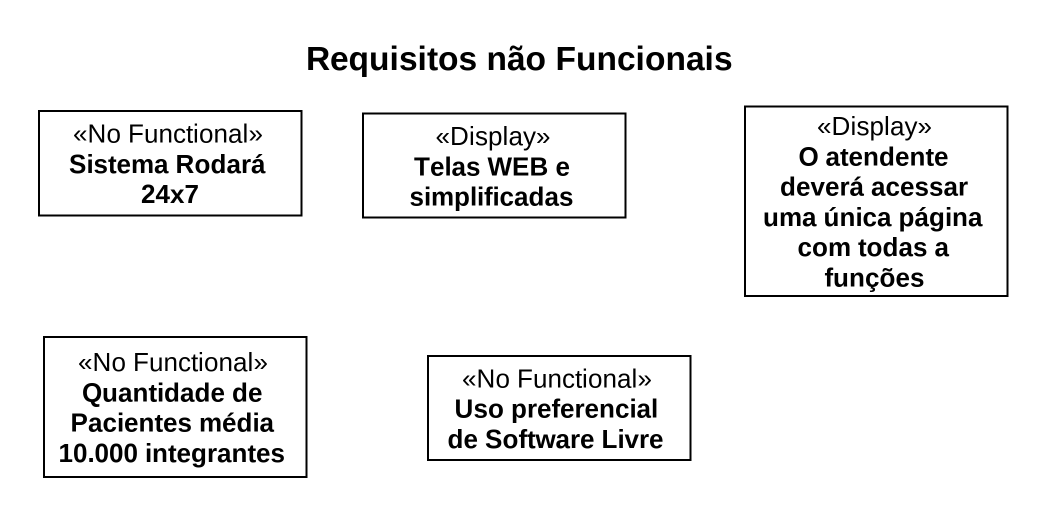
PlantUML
@startuml
title Requisitos não Funcionais
hide circle
hide empty members
class "Sistema Rodará 24x7" as Sistema_Rodará_24x7 <<No Functional>>
class "Telas WEB e simplificadas" as Telas_WEB_e_simplificadas <<Display>>
class "O atendente deverá acessar uma única página com todas a funções" as O_atendente_deverá_acessar <<Display>>
class "Quantidade de Pacientes média 10.000 integrantes" as Quantidade_de_Pacientes <<No Functional>>
class "Uso preferencial de Software Livre" as Uso_preferencial_de <<No Functional>>
@enduml
